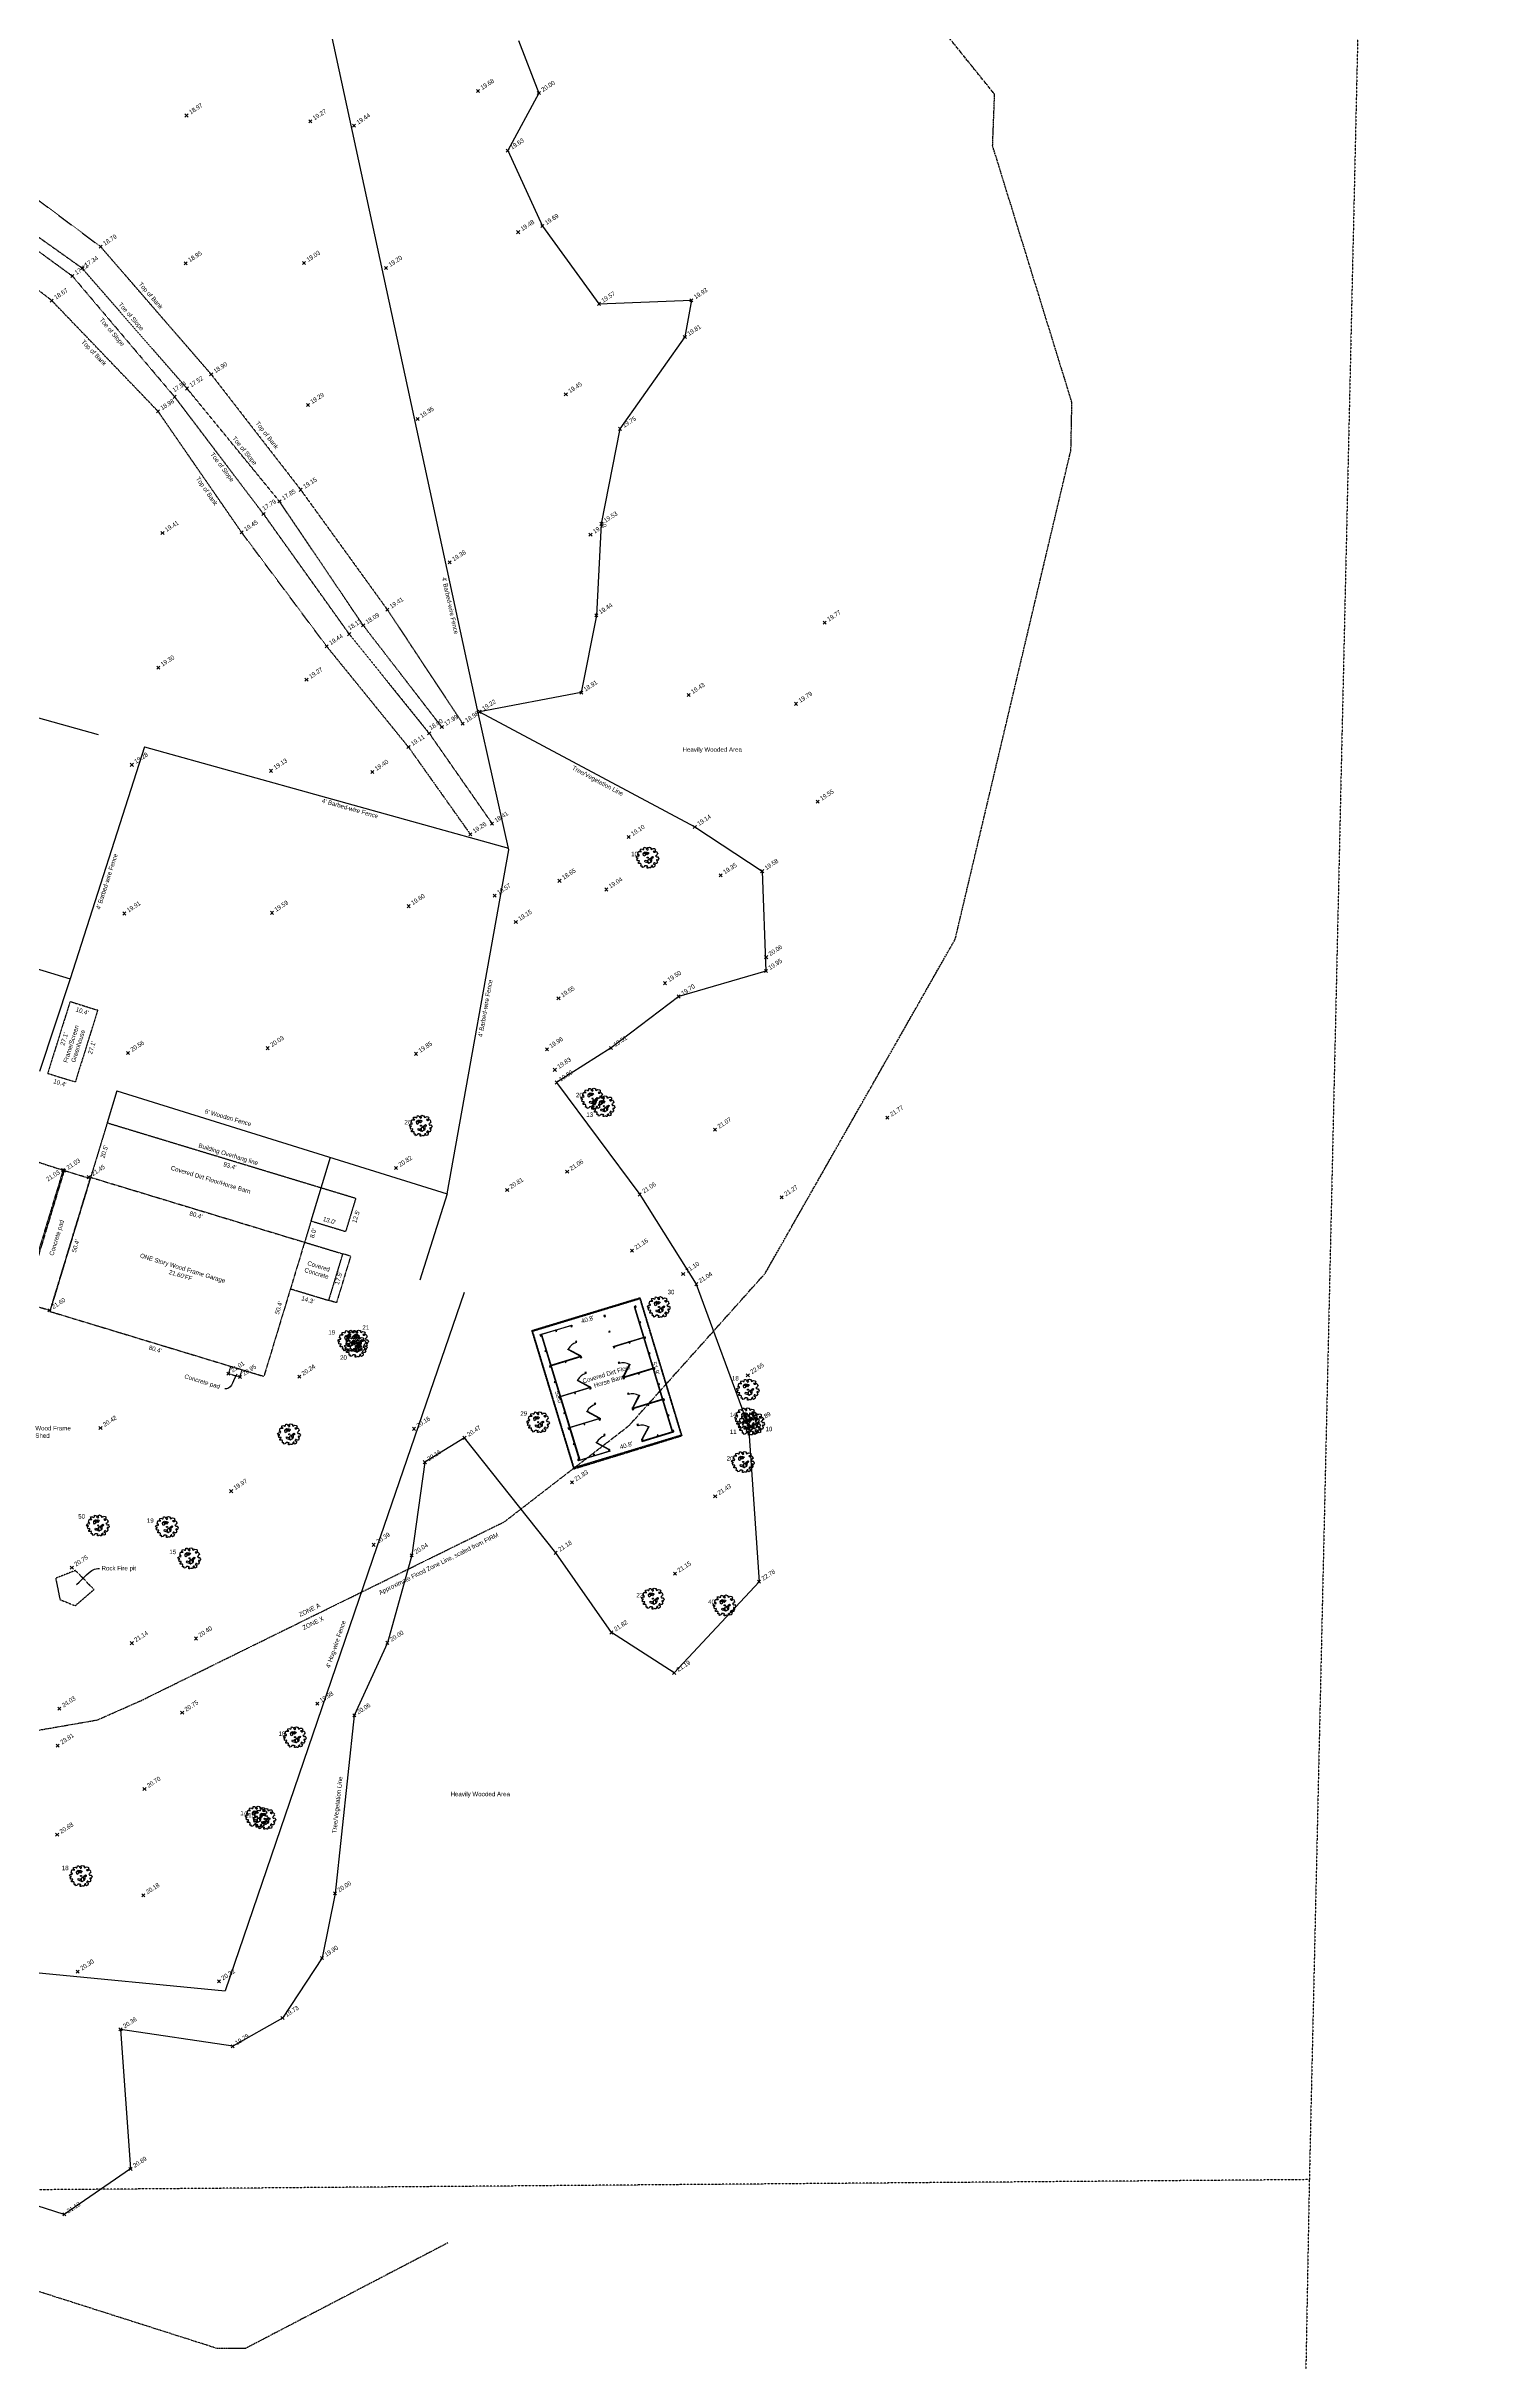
# Model space of a CAD drawing. Header units: inches. Extents: x -625442 to 34963, y -27993 to 66986.
# Drawn here: x -215029 to -208791, y 25550 to 35544 of the extents above; entities that cross this region are included whole.
import ezdxf
from ezdxf.enums import TextEntityAlignment as Align

# ---------------------------------------------------------------- set-up
doc = ezdxf.new("R2010")
doc.units = ezdxf.units.IN
doc.header["$LTSCALE"] = 0.5
doc.header["$MEASUREMENT"] = 0
for name, pattern in [('DASHED2', [0.375, 0.25, -0.125]), ('DIVIDE2', [0.625, 0.25, -0.125, 0, -0.125, 0, -0.125]), ('HIDDEN', [0.375, 0.25, -0.125]), ('HIDDEN2', [0.1875, 0.125, -0.0625]), ('PHANTOM', [20, 10, -2, 2, -2, 2, -2])]:
    doc.linetypes.add(name, pattern=pattern)
for name, color, linetype in [('BUILDING', 253, 'DASHED2'), ('BUILDING OH', 80, 'HIDDEN2'), ('EDGE OF CONCRETE', 253, 'DASHED2'), ('EDGE OF PAVEMENT', 253, 'DASHED2'), ('EDGE OF ROCKS', 55, 'HIDDEN'), ('FEMA FLOOD ZONE', 190, 'PHANTOM'), ('FENCE', 7, 'FEN_LINE'), ('P-ABOVE', 201, 'HIDDEN2'), ('P-BELOW-MED', 145, 'Continuous'), ('P-WALL', 90, 'Continuous'), ('SECTION LINE', 101, 'DIVIDE2'), ('SPOT ELEVATION TEXT', 252, 'Continuous'), ('TEXT', 7, 'Continuous'), ('TOE OF SLOPE', 36, 'DIVIDE2'), ('TOP OF BANK', 252, 'DASHED2'), ('TREE LINE', 73, 'Continuous'), ('Trees-Anno', 43, 'Continuous'), ('TreesMARK', 46, 'Continuous')]:
    doc.layers.add(name, color=color, linetype=linetype)
doc.styles.add('BLDG', font='IC-Romans.shx', dxfattribs={"width": 0.8})
doc.styles.get("Standard").update_dxf_attribs({"font": 'Arial.ttf'})
doc.styles.add('TXT', font='IC-Romans.shx')
doc.linetypes.add('FEN_LINE', pattern='A,0.5,-0.2,[" X ",Standard,S=0.1,R=0,X=-0.1,Y=-0.05],-0.25', length=0.95)
doc.dimstyles.new('20 SCALE', dxfattribs={"dimtxt": 1.6, "dimasz": 2, "dimexe": 0.18, "dimexo": 0.0625, "dimgap": 0.04, "dimtad": 0, "dimdec": 1, "dimzin": 0, "dimdsep": 46, "dimtxsty": 'BLDG', "dimcen": 0.09, "dimaunit": 1, "dimadec": 4, "dimazin": 0, "dimtfac": 1, "dimtdec": 1, "dimtofl": 0, "dimtmove": 2, "dimatfit": 3, "dimfxl": 1, "dimtolj": 1, "dimtzin": 0, "dimarcsym": 0})

# ---------------------------------------------------------------- blocks, each defined once
blk = doc.blocks.new('SPT10')
at = {"color": 0, "linetype": 'Continuous'}
for p, q in [((-0.35, -0.35), (0.35, 0.35)), ((0.35, -0.35), (-0.35, 0.35))]:
    blk.add_line(p, q, dxfattribs=at)
blk = doc.blocks.new('TREE11')
at = {"linetype": 'Continuous'}
for p, q in [((-0.16, 0.18), (-0.18, 0.21)), ((-0.13, 0.18), (-0.18, 0.18)), ((-0.13, 0.24), (-0.13, 0.18)), ((-0.13, 0.18), (-0.1, 0.13)), ((-0.09, 0.24), (-0.05, 0.18)), ((-0.03, 0.25), (-0.06, 0.14)), ((0.01, -0.19), (-0.03, -0.23)), ((0.01, -0.12), (0.01, -0.24)), ((0.01, -0.17), (0.03, -0.23)), ((0.03, -0.23), (0.06, -0.26)), ((0.07, -0.06), (0.11, -0.1)), ((0.1, -0.09), (0.12, -0.16)), ((0.11, -0.1), (0.17, -0.11)), ((0.12, -0.16), (0.16, -0.17)), ((0.14, -0.11), (0.16, -0.13))]:
    blk.add_line(p, q, dxfattribs=at)
for points in [[(-0.04, 0.36), (-0.02, 0.34), (0.01, 0.35), (0.03, 0.36), (0.02, 0.39), (-0.03, 0.4), (-0.02, 0.43), (0.01, 0.45), (0.06, 0.47), (0.1, 0.45), (0.14, 0.45), (0.15, 0.41), (0.14, 0.39), (0.14, 0.38), (0.17, 0.37), (0.2, 0.38), (0.22, 0.39), (0.24, 0.41), (0.31, 0.4), (0.34, 0.38), (0.35, 0.35), (0.34, 0.33), (0.34, 0.28), (0.29, 0.28), (0.25, 0.28), (0.27, 0.25), (0.29, 0.24), (0.33, 0.24), (0.36, 0.27), (0.39, 0.28), (0.41, 0.25), (0.44, 0.22), (0.43, 0.2), (0.45, 0.15), (0.41, 0.15), (0.39, 0.09), (0.35, 0.08), (0.37, 0.06), (0.39, 0.03), (0.42, 0.03), (0.46, 0.04), (0.48, 0.02), (0.47, 0), (0.5, -0.03), (0.49, -0.07), (0.48, -0.08), (0.45, -0.14), (0.43, -0.09), (0.4, -0.1), (0.4, -0.12), (0.44, -0.2), (0.43, -0.23), (0.41, -0.24), (0.41, -0.27), (0.36, -0.27), (0.33, -0.25), (0.31, -0.23), (0.28, -0.24), (0.28, -0.27), (0.25, -0.28), (0.27, -0.3), (0.33, -0.31), (0.32, -0.36), (0.31, -0.42), (0.28, -0.42), (0.25, -0.44), (0.21, -0.42), (0.22, -0.36), (0.18, -0.36), (0.17, -0.38), (0.14, -0.4), (0.16, -0.42), (0.14, -0.46), (0.09, -0.46), (0.07, -0.44), (0, -0.47), (-0.03, -0.47), (-0.03, -0.42), (0, -0.41), (-0.01, -0.38), (-0.06, -0.39), (-0.06, -0.37), (-0.14, -0.37), (-0.15, -0.4), (-0.18, -0.41), (-0.18, -0.43), (-0.24, -0.45), (-0.26, -0.42), (-0.24, -0.4), (-0.25, -0.38), (-0.31, -0.38), (-0.3, -0.29), (-0.32, -0.26), (-0.35, -0.27), (-0.42, -0.27), (-0.42, -0.21), (-0.38, -0.2), (-0.37, -0.15), (-0.38, -0.14), (-0.45, -0.15), (-0.48, -0.13), (-0.47, -0.11), (-0.49, -0.05), (-0.46, -0.05), (-0.44, -0.03), (-0.43, -0.02), (-0.49, -0.02), (-0.52, 0.03), (-0.5, 0.05), (-0.45, 0.08), (-0.41, 0.07), (-0.38, 0.08), (-0.39, 0.12), (-0.44, 0.13), (-0.41, 0.27), (-0.29, 0.27), (-0.28, 0.28), (-0.34, 0.3), (-0.33, 0.36), (-0.34, 0.38), (-0.3, 0.38), (-0.24, 0.39), (-0.22, 0.36), (-0.18, 0.37), (-0.17, 0.4), (-0.16, 0.46), (-0.11, 0.45), (-0.06, 0.42), (-0.07, 0.39)], [(-0.12, 0.26), (-0.07, 0.24), (-0.02, 0.25), (0.03, 0.23), (0.05, 0.2), (0.02, 0.18), (-0.02, 0.13), (-0.09, 0.15), (-0.11, 0.12), (-0.12, 0.09), (-0.17, 0.06), (-0.19, 0.1), (-0.2, 0.17), (-0.18, 0.22), (-0.14, 0.24)], [(0.01, -0.11), (0.08, -0.04), (0.12, -0.05), (0.16, 0.01), (0.21, 0.05), (0.24, 0.03), (0.23, -0.02), (0.19, -0.03), (0.17, -0.07), (0.17, -0.15), (0.15, -0.2), (0.09, -0.23), (0.05, -0.26), (0, -0.24), (-0.05, -0.22), (-0.11, -0.21), (-0.13, -0.17), (-0.12, -0.12), (-0.03, -0.15)]]:
    blk.add_lwpolyline(points, close=True, dxfattribs=at)
blk.add_circle((0, 0), 0.0248, dxfattribs=at)

msp = doc.modelspace()

# ---------------------------------------------------------------- linework, layer by layer
at = {"layer": 'BUILDING'}
for points in [[(-214926.17404, 31421.19862), (-215022.95897, 31111.35795)], [(-214926.17404, 31421.19862), (-214806.93389, 31383.95157)], [(-214806.93389, 31383.95157), (-214903.71882, 31074.11091)], [(-215022.95897, 31111.35795), (-214903.71882, 31074.11091)], [(-214837.39625, 30662.36585), (-215013.0978, 30083.52463)], [(-214837.39625, 30662.36585), (-213914.18984, 30382.13564)], [(-213914.18984, 30382.13564), (-214089.8914, 29803.29441)], [(-215013.0978, 30083.52463), (-214089.8914, 29803.29441)]]:
    msp.add_lwpolyline(points, dxfattribs=at)
at = {"layer": 'BUILDING OH'}
for points in [[(-214765.94451, 30897.76052), (-214837.39625, 30662.36585)], [(-214765.94451, 30897.76052), (-213693.46344, 30572.21945)], [(-213693.46344, 30572.21945), (-213737.03157, 30428.68612)], [(-213886.30624, 30473.99697), (-213914.18984, 30382.13564)], [(-213914.18984, 30382.13564), (-213749.98771, 30332.2937)], [(-213886.30624, 30473.99697), (-213737.03157, 30428.68612)], [(-213749.98771, 30332.2937), (-213810.98309, 30131.34703)], [(-213975.18523, 30181.18897), (-213810.98309, 30131.34703)], [(-212934.45234, 30000.88664), (-212465.69593, 30143.1234)], [(-212934.45234, 30000.88664), (-212753.1118, 29403.58621), (-212284.99687, 29547.24549), (-212465.69593, 30143.1234)]]:
    msp.add_lwpolyline(points, dxfattribs=at)
at = {"layer": 'EDGE OF CONCRETE'}
for points in [[(-215123.91722, 30121.99556), (-215011.75461, 30087.94971), (-214839.22803, 30656.33112), (-214951.94648, 30690.5457), (-215123.91722, 30121.99556)], [(-213715.53971, 30321.83735), (-213776.53509, 30120.89068)], [(-213715.53971, 30321.83735), (-213749.98771, 30332.2937)], [(-213776.53509, 30120.89068), (-213810.98309, 30131.34703)], [(-214233.01218, 29846.73732), (-214242.98033, 29815.24461), (-214192.61137, 29800.83069), (-214183.17866, 29831.61084)]]:
    msp.add_lwpolyline(points, dxfattribs=at)
at = {"layer": 'EDGE OF PAVEMENT'}
msp.add_lwpolyline([(-215313.85468, 30808.85713), (-214956.42861, 30693.38532), (-215131.14627, 30118.38551)], dxfattribs=at)
at = {"layer": 'EDGE OF ROCKS'}
msp.add_lwpolyline([(-214903.16281, 28965.08992), (-214988.38576, 28931.57131), (-214969.88114, 28839.87772), (-214904.02251, 28813.04804), (-214822.83475, 28883.12164), (-214903.16281, 28965.08992)], dxfattribs=at)
at = {"layer": 'FEMA FLOOD ZONE'}
for points in [[(-215177.13444, 28256.13106), (-214808.43528, 28320.2422), (-214621.41384, 28403.05273), (-213051.84379, 29175.61297), (-212512.1541, 29592.33613), (-211926.43524, 30247.61468), (-211106.21353, 31690.11821), (-210606.8183, 33801.41301), (-210602.54048, 34006.71055), (-210944.75809, 35114.46209), (-210936.20274, 35336.86771), (-211650.92597, 36223.53279)], [(-213295.82795, 26063.00697), (-214169.01102, 25607.43556), (-214291.91084, 25607.43556), (-215339.22983, 25941.34861)]]:
    msp.add_lwpolyline(points, dxfattribs=at)
at = {"layer": 'FENCE'}
for points in [[(-213167.98824, 32679.97527), (-214112.26424, 37048.47446), (-215098.9217, 41554.5855)], [(-216824.1653, 33137.0938), (-214804.55874, 32573.37983)], [(-213298.58188, 30591.55128), (-213032.49767, 32075.12091), (-213167.98824, 32679.97527)], [(-214605.50601, 32520.83878), (-214925.05576, 31518.32172)], [(-214605.50601, 32520.83878), (-213034.23934, 32082.89605)], [(-216213.42122, 31156.47529), (-216003.15708, 31847.59303), (-214925.05576, 31518.32172), (-215057.50358, 31118.99675)], [(-214724.11911, 31035.55252), (-214765.94451, 30897.76052)], [(-214724.11911, 31035.55252), (-213298.58188, 30591.55128)], [(-213886.30624, 30473.99697), (-213802.941, 30748.64018)], [(-213298.58188, 30591.55128), (-213416.05997, 30218.42996)], [(-213225.32605, 30165.28872), (-213620.36139, 29012.98269), (-214257.37465, 27150.97457)], [(-215924.19748, 27311.96752), (-214257.37465, 27150.97457)]]:
    msp.add_lwpolyline(points, dxfattribs=at)
at = {"layer": 'P-ABOVE'}
msp.add_lwpolyline([(-212752.38959, 29409.74534), (-212288.07273, 29550.635), (-212466.20948, 30137.7036), (-212930.52634, 29996.81395)], close=True, dxfattribs=at)
at = {"layer": 'P-BELOW-MED'}
for p, q in [((-212491.6428, 30104.90572), (-212490.20742, 30105.34126)), ((-212491.6428, 30104.90572), (-212327.4434, 29563.76913)), ((-212490.20742, 30105.34126), (-212327.60501, 29569.46771)), ((-212892.59104, 29983.24427), (-212729.98863, 29447.37073)), ((-212891.15567, 29983.67981), (-212726.95627, 29442.54323)), ((-212777.29093, 29919.29052), (-212723.93241, 29890.77529)), ((-212776.34828, 29921.05443), (-212722.98976, 29892.53921)), ((-212741.53608, 29951.22534), (-212741.02795, 29949.55073)), ((-212723.17072, 29890.70034), (-212722.95295, 29889.98265)), ((-212582.04692, 29932.73837), (-212444.72932, 29974.40524)), ((-212582.04692, 29932.73837), (-212581.61137, 29931.30299)), ((-212581.61137, 29931.30299), (-212449.55682, 29971.37287)), ((-212444.72932, 29974.40524), (-212444.29378, 29972.96986)), ((-212736.64033, 29785.32213), (-212683.28181, 29756.80691)), ((-212735.69768, 29787.08605), (-212682.33916, 29758.57082)), ((-212700.88548, 29817.25695), (-212700.37735, 29815.58235)), ((-212557.34792, 29860.81117), (-212556.83979, 29859.13656)), ((-212511.63966, 29855.07293), (-212540.15488, 29801.71441)), ((-212538.98256, 29800.28617), (-212538.76479, 29799.56848)), ((-212509.87574, 29854.13028), (-212538.39097, 29800.77176)), ((-212682.52012, 29756.73195), (-212682.30235, 29756.01426)), ((-212660.23488, 29683.28857), (-212659.72675, 29681.61396)), ((-212516.69732, 29726.84278), (-212516.18919, 29725.16818)), ((-212470.98906, 29721.10455), (-212499.50428, 29667.74602)), ((-212469.22514, 29720.16189), (-212497.74036, 29666.80337)), ((-212695.98973, 29651.35374), (-212642.63121, 29622.83852)), ((-212695.04708, 29653.11766), (-212641.68855, 29624.60244)), ((-212641.86952, 29622.76356), (-212641.65175, 29622.04587)), ((-212498.33196, 29666.31778), (-212498.11419, 29665.60009)), ((-212475.61118, 29591.43902), (-212475.10305, 29589.76442)), ((-212429.90291, 29585.70078), (-212458.41814, 29532.34226)), ((-212428.139, 29584.75813), (-212456.65422, 29531.39961)), ((-212654.90358, 29515.94998), (-212601.54506, 29487.43476)), ((-212653.96093, 29517.7139), (-212600.60241, 29489.19868)), ((-212619.14873, 29547.8848), (-212618.6406, 29546.2102)), ((-212600.78337, 29487.3598), (-212600.5656, 29486.64211)), ((-212457.24582, 29530.91402), (-212457.02805, 29530.19633))]:
    msp.add_line(p, q, dxfattribs=at)
for points in [[(-212898.28963, 29983.08266), (-212760.97203, 30024.74953), (-212760.53649, 30023.31415), (-212892.59104, 29983.24427)], [(-212851.94044, 29849.27589), (-212719.88589, 29889.34577), (-212720.32143, 29890.78114), (-212857.63903, 29849.11427)], [(-212403.64318, 29839.00148), (-212404.07872, 29840.43685), (-212541.39631, 29798.76998), (-212540.96077, 29797.33461), (-212408.90622, 29837.40449)], [(-212816.55288, 29713.71051), (-212816.98842, 29715.14589), (-212679.67083, 29756.81275), (-212679.23528, 29755.37738), (-212811.28984, 29715.3075)], [(-212362.99257, 29705.03309), (-212363.42812, 29706.46846), (-212500.74571, 29664.8016), (-212500.31017, 29663.36622), (-212368.25562, 29703.4361)], [(-212775.90228, 29579.74213), (-212776.33782, 29581.1775), (-212639.02022, 29622.84437), (-212638.58468, 29621.40899), (-212770.63923, 29581.33911)], [(-212728.39164, 29442.10768), (-212596.33709, 29482.17756), (-212595.90155, 29480.74219), (-212733.21915, 29439.07532), (-212733.65469, 29440.5107)], [(-212326.00803, 29564.20467), (-212458.06258, 29524.13479), (-212457.62704, 29522.69942), (-212320.30944, 29564.36628), (-212320.74498, 29565.80166)]]:
    msp.add_lwpolyline(points, dxfattribs=at)
for centre in [(-212776.81961, 29920.17247), (-212723.46108, 29891.65725), (-212736.16901, 29786.20409), (-212539.27292, 29801.24308), (-212510.7577, 29854.60161), (-212682.81048, 29757.68887), (-212470.1071, 29720.63322), (-212695.5184, 29652.2357), (-212642.15988, 29623.72048), (-212498.62232, 29667.2747), (-212429.02096, 29585.22946), (-212654.43226, 29516.83194), (-212601.07373, 29488.31672), (-212457.53618, 29531.87093)]:
    msp.add_circle(centre, 1, dxfattribs=at)
for centre, start, end in [((-212723.46108, 29891.65725), 106.879596436, 150.932547977), ((-212682.81048, 29757.68887), 106.879596436, 150.932547977), ((-212539.27292, 29801.24308), 62.826644895, 106.879596436), ((-212642.15988, 29623.72048), 106.879596436, 150.932547977), ((-212498.62232, 29667.2747), 62.826644895, 106.879596436), ((-212457.53618, 29531.87093), 62.826644895, 106.879596436), ((-212601.07373, 29488.31672), 106.879596436, 150.932547977)]:
    msp.add_arc(centre, 60.5, start, end, dxfattribs=at)
at = {"layer": 'P-WALL'}
for p, q in [((-212490.20742, 30105.34126), (-212483.34739, 30101.6752)), ((-212484.94438, 30106.93825), (-212488.61044, 30100.07822)), ((-212897.85409, 29981.64728), (-212890.99405, 29977.98123)), ((-212892.59104, 29983.24427), (-212896.2571, 29976.38424)), ((-212825.92369, 29997.72581), (-212830.86989, 30001.97259)), ((-212827.52068, 30002.98885), (-212829.2729, 29996.70954)), ((-212765.79953, 30021.71716), (-212758.9395, 30018.05111)), ((-212760.53649, 30023.31415), (-212764.20255, 30016.45412)), ((-212622.26198, 30065.27138), (-212615.40194, 30061.60532)), ((-212616.99893, 30066.86837), (-212620.66499, 30060.00834)), ((-212601.64631, 29997.33027), (-212595.367, 29995.57805)), ((-212596.38327, 29998.92726), (-212600.63005, 29993.98106)), ((-212469.59176, 30037.40015), (-212463.31245, 30035.64793)), ((-212464.32872, 30038.99714), (-212468.5755, 30034.05094)), ((-212877.23842, 29913.70617), (-212870.95911, 29911.95395)), ((-212871.97538, 29915.30316), (-212876.22216, 29910.35696)), ((-212745.18387, 29953.77605), (-212738.90456, 29952.02383)), ((-212739.92083, 29955.37304), (-212744.16761, 29950.42684)), ((-212725.14893, 29887.74878), (-212718.2889, 29884.08272)), ((-212719.88589, 29889.34577), (-212723.55194, 29882.48573)), ((-212581.61137, 29931.30299), (-212574.75134, 29927.63694)), ((-212576.34833, 29932.89998), (-212580.01439, 29926.03995)), ((-212509.68098, 29947.38152), (-212514.62718, 29951.6283)), ((-212511.27797, 29952.64456), (-212513.03019, 29946.36525)), ((-212449.55682, 29971.37287), (-212442.69679, 29967.70682)), ((-212444.29378, 29972.96986), (-212447.95983, 29966.10983)), ((-212428.94116, 29903.43176), (-212422.66185, 29901.67954)), ((-212423.67812, 29905.02875), (-212427.92489, 29900.08255)), ((-212857.20348, 29847.6789), (-212850.34345, 29844.01284)), ((-212851.94044, 29849.27589), (-212855.6065, 29842.41585)), ((-212831.32478, 29781.33478), (-212835.57156, 29776.38858)), ((-212785.27309, 29863.75742), (-212790.21929, 29868.0042)), ((-212786.87008, 29869.02046), (-212788.6223, 29862.74116)), ((-212704.53327, 29819.80767), (-212698.25396, 29818.05545)), ((-212699.27022, 29821.40466), (-212703.517, 29816.45846)), ((-212560.99571, 29863.36188), (-212554.7164, 29861.60966)), ((-212555.73267, 29864.95887), (-212559.97945, 29860.01267)), ((-212540.96077, 29797.33461), (-212534.10074, 29793.66855)), ((-212535.69773, 29798.9316), (-212539.36378, 29792.07156)), ((-212469.03038, 29813.41313), (-212473.97658, 29817.65991)), ((-212470.62737, 29818.67617), (-212472.37959, 29812.39687)), ((-212408.90622, 29837.40449), (-212402.04619, 29833.73843)), ((-212403.64318, 29839.00148), (-212407.30923, 29832.14144)), ((-212836.58782, 29779.73779), (-212830.30851, 29777.98557)), ((-212816.55288, 29713.71051), (-212809.69285, 29710.04446)), ((-212811.28984, 29715.3075), (-212814.95589, 29708.44747)), ((-212744.62249, 29729.78903), (-212749.56869, 29734.03581)), ((-212746.21948, 29735.05208), (-212747.9717, 29728.77277)), ((-212684.49833, 29753.78039), (-212677.6383, 29750.11434)), ((-212679.23528, 29755.37738), (-212682.90134, 29748.51735)), ((-212663.88267, 29685.83928), (-212657.60336, 29684.08706)), ((-212658.61962, 29687.43627), (-212662.8664, 29682.49007)), ((-212520.34511, 29729.3935), (-212514.0658, 29727.64128)), ((-212515.08207, 29730.99049), (-212519.32884, 29726.04429)), ((-212428.37978, 29679.44474), (-212433.32598, 29683.69152)), ((-212429.97677, 29684.70779), (-212431.72899, 29678.42848)), ((-212388.29056, 29769.46338), (-212382.01125, 29767.71116)), ((-212383.02751, 29771.06037), (-212387.27429, 29766.11417)), ((-212368.25562, 29703.4361), (-212361.39559, 29699.77005)), ((-212362.99257, 29705.03309), (-212366.65863, 29698.17306)), ((-212795.93722, 29645.7694), (-212789.65791, 29644.01718)), ((-212790.67417, 29647.36639), (-212794.92095, 29642.42019)), ((-212770.63923, 29581.33911), (-212774.30529, 29574.47908)), ((-212703.97189, 29595.82065), (-212708.91809, 29600.06743)), ((-212705.56888, 29601.08369), (-212707.3211, 29594.80438)), ((-212643.84773, 29619.81201), (-212636.98769, 29616.14595)), ((-212638.58468, 29621.40899), (-212642.25074, 29614.54896)), ((-212500.31017, 29663.36622), (-212493.45014, 29659.70017)), ((-212495.04713, 29664.96321), (-212498.71318, 29658.10318)), ((-212479.69451, 29595.42511), (-212473.4152, 29593.67289)), ((-212474.43146, 29597.0221), (-212478.67824, 29592.0759)), ((-212347.63995, 29635.49499), (-212341.36065, 29633.74277)), ((-212342.37691, 29637.09198), (-212346.62369, 29632.14578)), ((-212775.90228, 29579.74213), (-212769.04225, 29576.07607)), ((-212755.28662, 29511.80102), (-212749.00731, 29510.04879)), ((-212750.02357, 29513.398), (-212754.27035, 29508.45181)), ((-212623.23206, 29551.87089), (-212616.95275, 29550.11867)), ((-212617.96902, 29553.46788), (-212622.2158, 29548.52169)), ((-212603.19712, 29485.84362), (-212596.33709, 29482.17756)), ((-212597.93408, 29487.44061), (-212601.60014, 29480.58058)), ((-212459.65957, 29529.39784), (-212452.79954, 29525.73178)), ((-212454.39652, 29530.99482), (-212458.06258, 29524.13479)), ((-212387.72918, 29545.47636), (-212392.67537, 29549.72314)), ((-212389.32616, 29550.7394), (-212391.07839, 29544.46009)), ((-212327.60501, 29569.46771), (-212320.74498, 29565.80166)), ((-212322.34197, 29571.0647), (-212326.00803, 29564.20467)), ((-212735.25168, 29445.77374), (-212728.39164, 29442.10768)), ((-212729.98863, 29447.37073), (-212733.65469, 29440.5107)), ((-212663.32129, 29461.85226), (-212668.26748, 29466.09904)), ((-212664.91827, 29467.11531), (-212666.6705, 29460.836))]:
    msp.add_line(p, q, dxfattribs=at)
for points in [[(-212488.61044, 30100.07822), (-212483.34739, 30101.6752), (-212484.94438, 30106.93825), (-212490.20742, 30105.34126)], [(-212896.2571, 29976.38424), (-212890.99405, 29977.98123), (-212892.59104, 29983.24427), (-212897.85409, 29981.64728)], [(-212830.86989, 30001.97259), (-212829.2729, 29996.70954), (-212825.92369, 29997.72581), (-212827.52068, 30002.98885)], [(-212764.20255, 30016.45412), (-212758.9395, 30018.05111), (-212760.53649, 30023.31415), (-212765.79953, 30021.71716)], [(-212620.66499, 30060.00834), (-212615.40194, 30061.60532), (-212616.99893, 30066.86837), (-212622.26198, 30065.27138)], [(-212600.63005, 29993.98106), (-212595.367, 29995.57805), (-212596.38327, 29998.92726), (-212601.64631, 29997.33027)], [(-212468.5755, 30034.05094), (-212463.31245, 30035.64793), (-212464.32872, 30038.99714), (-212469.59176, 30037.40015)], [(-212876.22216, 29910.35696), (-212870.95911, 29911.95395), (-212871.97538, 29915.30316), (-212877.23842, 29913.70617)], [(-212744.16761, 29950.42684), (-212738.90456, 29952.02383), (-212739.92083, 29955.37304), (-212745.18387, 29953.77605)], [(-212723.55194, 29882.48573), (-212718.2889, 29884.08272), (-212719.88589, 29889.34577), (-212725.14893, 29887.74878)], [(-212580.01439, 29926.03995), (-212574.75134, 29927.63694), (-212576.34833, 29932.89998), (-212581.61137, 29931.30299)], [(-212514.62718, 29951.6283), (-212513.03019, 29946.36525), (-212509.68098, 29947.38152), (-212511.27797, 29952.64456)], [(-212447.95983, 29966.10983), (-212442.69679, 29967.70682), (-212444.29378, 29972.96986), (-212449.55682, 29971.37287)], [(-212427.92489, 29900.08255), (-212422.66185, 29901.67954), (-212423.67812, 29905.02875), (-212428.94116, 29903.43176)], [(-212855.6065, 29842.41585), (-212850.34345, 29844.01284), (-212851.94044, 29849.27589), (-212857.20348, 29847.6789)], [(-212835.57156, 29776.38858), (-212830.30851, 29777.98557), (-212831.32478, 29781.33478), (-212836.58782, 29779.73779)], [(-212790.21929, 29868.0042), (-212788.6223, 29862.74116), (-212785.27309, 29863.75742), (-212786.87008, 29869.02046)], [(-212703.517, 29816.45846), (-212698.25396, 29818.05545), (-212699.27022, 29821.40466), (-212704.53327, 29819.80767)], [(-212559.97945, 29860.01267), (-212554.7164, 29861.60966), (-212555.73267, 29864.95887), (-212560.99571, 29863.36188)], [(-212539.36378, 29792.07156), (-212534.10074, 29793.66855), (-212535.69773, 29798.9316), (-212540.96077, 29797.33461)], [(-212473.97658, 29817.65991), (-212472.37959, 29812.39687), (-212469.03038, 29813.41313), (-212470.62737, 29818.67617)], [(-212407.30923, 29832.14144), (-212402.04619, 29833.73843), (-212403.64318, 29839.00148), (-212408.90622, 29837.40449)], [(-212814.95589, 29708.44747), (-212809.69285, 29710.04446), (-212811.28984, 29715.3075), (-212816.55288, 29713.71051)], [(-212749.56869, 29734.03581), (-212747.9717, 29728.77277), (-212744.62249, 29729.78903), (-212746.21948, 29735.05208)], [(-212682.90134, 29748.51735), (-212677.6383, 29750.11434), (-212679.23528, 29755.37738), (-212684.49833, 29753.78039)], [(-212662.8664, 29682.49007), (-212657.60336, 29684.08706), (-212658.61962, 29687.43627), (-212663.88267, 29685.83928)], [(-212519.32884, 29726.04429), (-212514.0658, 29727.64128), (-212515.08207, 29730.99049), (-212520.34511, 29729.3935)], [(-212433.32598, 29683.69152), (-212431.72899, 29678.42848), (-212428.37978, 29679.44474), (-212429.97677, 29684.70779)], [(-212387.27429, 29766.11417), (-212382.01125, 29767.71116), (-212383.02751, 29771.06037), (-212388.29056, 29769.46338)], [(-212366.65863, 29698.17306), (-212361.39559, 29699.77005), (-212362.99257, 29705.03309), (-212368.25562, 29703.4361)], [(-212794.92095, 29642.42019), (-212789.65791, 29644.01718), (-212790.67417, 29647.36639), (-212795.93722, 29645.7694)], [(-212774.30529, 29574.47908), (-212769.04225, 29576.07607), (-212770.63923, 29581.33911), (-212775.90228, 29579.74213)], [(-212708.91809, 29600.06743), (-212707.3211, 29594.80438), (-212703.97189, 29595.82065), (-212705.56888, 29601.08369)], [(-212642.25074, 29614.54896), (-212636.98769, 29616.14595), (-212638.58468, 29621.40899), (-212643.84773, 29619.81201)], [(-212498.71318, 29658.10318), (-212493.45014, 29659.70017), (-212495.04713, 29664.96321), (-212500.31017, 29663.36622)], [(-212478.67824, 29592.0759), (-212473.4152, 29593.67289), (-212474.43146, 29597.0221), (-212479.69451, 29595.42511)], [(-212346.62369, 29632.14578), (-212341.36065, 29633.74277), (-212342.37691, 29637.09198), (-212347.63995, 29635.49499)], [(-212754.27035, 29508.45181), (-212749.00731, 29510.04879), (-212750.02357, 29513.398), (-212755.28662, 29511.80102)], [(-212622.2158, 29548.52169), (-212616.95275, 29550.11867), (-212617.96902, 29553.46788), (-212623.23206, 29551.87089)], [(-212601.60014, 29480.58058), (-212596.33709, 29482.17756), (-212597.93408, 29487.44061), (-212603.19712, 29485.84362)], [(-212458.06258, 29524.13479), (-212452.79954, 29525.73178), (-212454.39652, 29530.99482), (-212459.65957, 29529.39784)], [(-212392.67537, 29549.72314), (-212391.07839, 29544.46009), (-212387.72918, 29545.47636), (-212389.32616, 29550.7394)], [(-212326.00803, 29564.20467), (-212320.74498, 29565.80166), (-212322.34197, 29571.0647), (-212327.60501, 29569.46771)], [(-212733.65469, 29440.5107), (-212728.39164, 29442.10768), (-212729.98863, 29447.37073), (-212735.25168, 29445.77374)], [(-212668.26748, 29466.09904), (-212666.6705, 29460.836), (-212663.32129, 29461.85226), (-212664.91827, 29467.11531)]]:
    msp.add_lwpolyline(points, close=True, dxfattribs=at)
at = {"layer": 'SECTION LINE'}
for p, q in [((-208791.04081, 61205.17811), (-209577.99515, 26336.05729)), ((-209577.99515, 26336.05729), (-273965.77837, 25821.4055)), ((-209577.99515, 26336.05729), (-210579.36646, -27992.99506))]:
    msp.add_line(p, q, dxfattribs=at)
at = {"layer": 'TOE OF SLOPE'}
for points in [[(-213321.86614, 32605.83483), (-213661.31865, 33045.1242), (-214022.5125, 33579.73374), (-214421.43217, 34067.13401), (-214874.37815, 34586.07469), (-215366.5235, 34936.73082), (-215777.50031, 35089.08333), (-215984.98723, 35108.8428), (-216100.76989, 35278.25967), (-216243.04846, 35557.48061)], [(-213376.28769, 32578.464), (-213104.85032, 32188.80771)]]:
    msp.add_lwpolyline(points, dxfattribs=at)
msp.add_lwpolyline([(-219927.18247, 30845.66053), (-219586.72259, 31461.86903), (-219168.05423, 32251.07793), (-218932.09133, 32735.54665), (-218687.41315, 33322.53168), (-218405.64803, 33762.03083), (-218257.28703, 33910.36966), (-217788.41879, 33991.42096), (-217302.93051, 34068.87954), (-216923.84988, 34047.62343), (-216565.73975, 34013.98147, 0.2737642393), (-216190.95867, 34547.23375), (-216050.27915, 35017.9434), (-215823.09613, 35035.76952), (-215394.65077, 34902.22698), (-214916.80917, 34552.87563), (-214475.09165, 34030.80662), (-214091.65168, 33524.97988), (-213721.6326, 33006.52942), (-213376.28769, 32578.464)], format="xyb", dxfattribs=at)
at = {"layer": 'TOP OF BANK'}
for points in [[(-216470.02823, 36114.20339), (-215658.28989, 35253.11098), (-215296.67903, 35054.70003), (-214794.44457, 34678.80867), (-214317.23467, 34127.90182), (-213930.87423, 33629.78006), (-213557.32206, 33112.47878), (-213232.11382, 32620.60424)], [(-213465.75694, 32519.36882), (-213199.05012, 32142.94801)]]:
    msp.add_lwpolyline(points, dxfattribs=at)
msp.add_lwpolyline([(-213465.75694, 32519.36882), (-213818.90311, 32954.46675), (-214185.69056, 33445.77731), (-214546.65162, 33968.56922), (-215005.16152, 34446.42405), (-215470.58687, 34808.00322, 0.4769606943), (-215956.12949, 34500.16149, -0.251803665), (-216467.10027, 33790.44751)], format="xyb", dxfattribs=at)
at = {"layer": 'TREE LINE'}
msp.add_lwpolyline([(-212990.43269, 35569.21519), (-212903.21643, 35342.23623), (-213037.25822, 35093.59395), (-212887.66144, 34767.89942), (-212643.70721, 34432.34687), (-212244.69477, 34447.90914), (-212272.92463, 34289.43621), (-212553.22952, 33893.05736), (-212633.61025, 33482.91386), (-212654.83008, 33087.88213), (-212720.17488, 32754.39521), (-213158.57659, 32671.54507), (-212230.10774, 32174.69001), (-211939.23403, 31983.67149), (-211923.21481, 31552.4549), (-212299.33398, 31442.59741), (-212591.6128, 31220.57616), (-212826.55554, 31071.44045), (-212467.67613, 30588.28975), (-212223.87327, 30200.95328), (-211998.18065, 29587.80053), (-211952.68818, 28916.79704), (-212319.00272, 28523.52181), (-212589.90968, 28697.64521), (-212830.4359, 29041.57703), (-213223.852, 29538.04173), (-213395.34255, 29432.99685), (-213451.61989, 29030.8184), (-213556.78559, 28653.05492), (-213699.55966, 28339.87667), (-213782.52216, 27571.49073), (-213838.5206, 27293.02237), (-214009.19517, 27033.31151), (-214224.12997, 26911.74592), (-214708.31563, 26984.42699), (-214665.32616, 26382.36099), (-214951.12721, 26185.99969), (-215459.05195, 26348.22383)], dxfattribs=at)

# ---------------------------------------------------------------- block references
at = {"layer": 'SPOT ELEVATION TEXT', "xscale": 19.2, "yscale": 19.2, "zscale": 19.2}
for p in [(-213165.43172, 35350.91361), (-212903.21643, 35342.23623), (-214423.69346, 35245.42418), (-213889.45943, 35219.70263), (-213700.64911, 35201.67621), (-213037.25822, 35093.59395), (-214794.44457, 34678.80867), (-212992.42673, 34741.69508), (-212887.66144, 34767.89942), (-214874.37815, 34586.07469), (-214427.16946, 34607.19126), (-213916.34598, 34608.66977), (-213562.44804, 34587.19998), (-214916.80917, 34552.87563), (-215005.16152, 34446.42405), (-212643.70721, 34432.34687), (-212244.69477, 34447.90914), (-212272.92463, 34289.43621), (-214317.23467, 34127.90182), (-214475.09165, 34030.80662), (-214421.43217, 34067.13401), (-213899.62096, 33995.75248), (-212786.74061, 34041.9736), (-214546.65162, 33968.56922), (-213426.25834, 33934.9808), (-212553.22952, 33893.05736), (-214022.5125, 33579.73374), (-213930.87423, 33629.78006), (-214091.65168, 33524.97988), (-212633.61025, 33482.91386), (-214527.24724, 33443.12531), (-214185.69056, 33445.77731), (-212680.36805, 33436.03694), (-213287.97268, 33316.32076), (-213557.32206, 33112.47878), (-212654.83008, 33087.88213), (-213721.6326, 33006.52942), (-213661.31865, 33045.1242), (-211669.52942, 33056.66459), (-213818.90311, 32954.46675), (-214545.5097, 32862.33636), (-213905.72474, 32809.908), (-212720.17488, 32754.39521), (-212256.98031, 32743.92861), (-211792.99557, 32705.72503), (-213376.28769, 32578.464), (-213321.86614, 32605.83483), (-213232.11382, 32620.60424), (-213158.57659, 32671.54507), (-213465.75694, 32519.36882), (-214659.57087, 32442.64609), (-214058.61939, 32416.76759), (-213621.93533, 32411.89845), (-211700.27731, 32283.49949), (-213104.85032, 32188.80771), (-212230.10774, 32174.69001), (-213199.05012, 32142.94801), (-212515.95481, 32130.86859), (-211939.23403, 31983.67149), (-213093.92335, 31877.50411), (-212813.79036, 31942.10041), (-212611.95592, 31904.48461), (-212118.55097, 31965.64523), (-214691.75761, 31800.80462), (-214054.58199, 31803.7693), (-213465.02257, 31832.50415), (-213002.56506, 31764.14334), (-211922.10557, 31612.60574), (-212358.48127, 31500.43065), (-211923.21481, 31552.4549), (-212818.37784, 31434.39648), (-212299.33398, 31442.59741), (-214675.7268, 31198.97519), (-214073.06115, 31219.85907), (-213433.24691, 31195.31574), (-212868.33173, 31215.04309), (-212591.6128, 31220.57616), (-212833.96676, 31126.13303), (-212826.55554, 31071.44045), (-211399.07359, 30919.60013), (-212142.45743, 30867.87956), (-214956.42861, 30693.38532), (-214951.94648, 30690.5457), (-213519.50489, 30702.27999), (-212780.73029, 30686.31259), (-214845.12647, 30663.04229), (-213039.82151, 30607.93032), (-212467.67613, 30588.28975), (-211855.32419, 30575.73069), (-212501.14738, 30345.32113), (-212280.36045, 30245.09177), (-212223.87327, 30200.95328), (-215016.02202, 30088.59331), (-214242.98033, 29815.24461), (-214192.61137, 29800.83069), (-213937.1298, 29801.39129), (-212001.45211, 29808.03079), (-214794.98157, 29580.64647), (-213441.64105, 29576.49078), (-211998.18065, 29587.80053), (-213223.852, 29538.04173), (-213395.34255, 29432.99685), (-214231.11703, 29307.57595), (-212759.85976, 29345.67371), (-212142.43381, 29285.65741), (-213615.74376, 29076.02169), (-214918.78916, 28977.86329), (-213451.61989, 29030.8184), (-212830.4359, 29041.57703), (-212315.73597, 28951.79152), (-211952.68818, 28916.79704), (-212589.90968, 28697.64521), (-214659.61563, 28651.34989), (-214382.48759, 28671.8501), (-213556.78559, 28653.05492), (-212319.00272, 28523.52181), (-213859.48075, 28390.03487), (-214972.09775, 28369.06611), (-214442.32382, 28351.60947), (-213699.55966, 28339.87667), (-214979.38448, 28209.54792), (-214605.02795, 28022.51958), (-214981.63634, 27824.55728), (-214609.79286, 27563.29547), (-213782.52216, 27571.49073), (-213838.5206, 27293.02237), (-214893.12718, 27234.00468), (-214283.81552, 27191.72983), (-214708.31563, 26984.42699), (-214009.19517, 27033.31151), (-214224.12997, 26911.74592), (-214665.32616, 26382.36099), (-214951.12721, 26185.99969)]:
    msp.add_blockref('SPT10', p, dxfattribs=at)
at = {"layer": 'TreesMARK', "color": 46, "xscale": 96, "yscale": 96, "zscale": 96}
for p in [(-212433.43589, 32042.39204), (-212671.50696, 31002.05353), (-212622.53512, 30969.52246), (-213411.87645, 30885.15511), (-212384.43299, 30102.39237), (-213720.8122, 29956.69937), (-213686.81002, 29957.24978), (-213692.52971, 29931.4673), (-212000.32885, 29745.85614), (-213980.36498, 29553.0693), (-212905.73537, 29605.41246), (-212008.02929, 29622.05731), (-211995.16412, 29595.10992), (-211976.60489, 29601.40617), (-212021.45154, 29433.66044), (-214804.78564, 29159.69844), (-214507.63072, 29153.31038), (-214410.79818, 29017.9648), (-212410.84008, 28843.75526), (-212101.10385, 28814.64999), (-213955.34243, 28245.79298), (-214120.11012, 27903.11937), (-214086.60514, 27893.42016), (-214879.07195, 27646.93217)]:
    msp.add_blockref('TREE11', p, dxfattribs=at)

# ---------------------------------------------------------------- texts
at = {"layer": 'SPOT ELEVATION TEXT', "style": 'BLDG', "width": 0.8}
for s, p in [('19.68', (-213120.31955, 35372.51342)), ('20.00', (-212858.10426, 35363.83604)), ('18.97', (-214378.58129, 35267.024)), ('19.27', (-213844.34725, 35241.30245)), ('19.44', (-213655.53693, 35223.27602)), ('19.63', (-212992.14604, 35115.19376)), ('19.48', (-212947.31455, 34763.29489)), ('19.69', (-212842.54926, 34789.49924)), ('18.79', (-214749.33239, 34700.40848)), ('17.22', (-214871.697, 34574.47544)), ('17.34', (-214829.26597, 34607.6745)), ('18.95', (-214382.05728, 34628.79107)), ('19.03', (-213871.23381, 34630.26958)), ('19.20', (-213517.33587, 34608.79979)), ('18.67', (-214960.04935, 34468.02386)), ('19.57', (-212598.59503, 34453.94669)), ('19.93', (-212199.5826, 34469.50895)), ('19.81', (-212227.81245, 34311.03603)), ('17.54', (-214449.45132, 34067.34761)), ('17.52', (-214376.31999, 34088.73383)), ('18.90', (-214272.12249, 34149.50163)), ('19.45', (-212741.62844, 34063.57342)), ('18.98', (-214501.53945, 33990.16903)), ('19.29', (-213854.50878, 34017.35229)), ('19.35', (-213381.14617, 33956.58061)), ('19.75', (-212508.11735, 33914.65717)), ('19.15', (-213885.76205, 33651.37987)), ('17.79', (-214062.14041, 33556.73662)), ('17.85', (-213977.40033, 33601.33355)), ('19.41', (-214482.13507, 33464.72512)), ('19.45', (-214140.57839, 33467.37712)), ('19.45', (-212635.25588, 33457.63675)), ('19.53', (-212588.49807, 33504.51367)), ('19.38', (-213242.8605, 33337.92057)), ('18.09', (-213616.20648, 33066.72401)), ('19.41', (-213512.20988, 33134.0786)), ('19.44', (-212609.7179, 33109.48195)), ('19.77', (-211624.41725, 33078.2644)), ('19.44', (-213773.79093, 32976.06657)), ('18.13', (-213692.34371, 33040.35406)), ('19.30', (-214500.39752, 32883.93618)), ('19.27', (-213860.61257, 32831.50782)), ('18.91', (-212675.06271, 32775.99503)), ('19.43', (-212211.86813, 32765.52843)), ('19.22', (-213113.46442, 32693.14489)), ('19.79', (-211747.8834, 32727.32484)), ('18.00', (-213342.21665, 32609.52623)), ('17.99', (-213276.75396, 32627.43465)), ('18.98', (-213187.00165, 32642.20405)), ('19.28', (-214614.4587, 32464.24591)), ('19.11', (-213420.64476, 32540.96864)), ('19.13', (-214013.50721, 32438.3674)), ('19.40', (-213576.82316, 32433.49826)), ('19.55', (-211655.16513, 32305.0993)), ('19.26', (-213153.93795, 32164.54783)), ('18.41', (-213059.73814, 32210.40752)), ('19.10', (-212470.84264, 32152.46841)), ('19.14', (-212184.99556, 32196.28983)), ('18.65', (-212768.67819, 31963.70022)), ('19.35', (-212073.4388, 31987.24505)), ('19.58', (-211894.12186, 32005.2713)), ('19.60', (-213419.91039, 31854.10396)), ('19.57', (-213048.81117, 31899.10392)), ('19.04', (-212566.84375, 31926.08442)), ('19.91', (-214646.64543, 31822.40443)), ('19.59', (-214009.46981, 31825.36911)), ('19.15', (-212957.45288, 31785.74315)), ('19.95', (-211878.10263, 31574.05471)), ('20.06', (-211876.99339, 31634.20556)), ('19.55', (-212773.26567, 31455.9963)), ('19.50', (-212313.3691, 31522.03046)), ('19.70', (-212254.22181, 31464.19722)), ('20.56', (-214630.61462, 31220.575)), ('20.03', (-214027.94897, 31241.45889)), ('19.85', (-213388.13474, 31216.91555)), ('19.96', (-212823.21955, 31236.64291)), ('19.51', (-212546.50063, 31242.17597)), ('19.83', (-212788.85459, 31147.73285)), ('19.80', (-212781.44337, 31093.04026)), ('21.07', (-212097.34526, 30889.47937)), ('21.77', (-211353.96142, 30941.19994)), ('21.03', (-214995.04409, 30661.24821)), ('21.03', (-214906.83431, 30712.14551)), ('21.45', (-214800.0143, 30684.64211)), ('20.82', (-213474.39271, 30723.87981)), ('21.06', (-212735.61812, 30707.91241)), ('20.81', (-212994.70934, 30629.53013)), ('21.06', (-212422.56395, 30609.88956)), ('21.27', (-211810.21202, 30597.33051)), ('21.16', (-212456.0352, 30366.92094)), ('21.10', (-212235.24828, 30266.69159)), ('21.04', (-212178.76109, 30222.55309)), ('21.60', (-214970.90984, 30110.19312)), ('21.01', (-214197.86816, 29836.84442)), ('20.95', (-214147.49919, 29822.4305)), ('20.24', (-213892.01762, 29822.9911)), ('22.65', (-211956.33993, 29829.6306)), ('20.42', (-214749.86939, 29602.24628)), ('20.16', (-213396.52888, 29598.0906)), ('20.47', (-213178.73982, 29559.64154)), ('21.89', (-211927.00479, 29618.81069)), ('20.16', (-213350.23038, 29454.59666)), ('21.83', (-212714.74758, 29367.27352)), ('19.97', (-214186.00486, 29329.17577)), ('21.43', (-212097.32163, 29307.25722)), ('20.39', (-213570.63159, 29097.62151)), ('21.18', (-212785.32372, 29063.17684)), ('20.75', (-214873.67699, 28999.46311)), ('20.04', (-213406.50771, 29052.41822)), ('21.15', (-212270.6238, 28973.39134)), ('22.78', (-211907.57601, 28938.39685)), ('21.14', (-214614.50345, 28672.9497)), ('20.40', (-214337.37541, 28693.44991)), ('20.00', (-213511.67341, 28674.65474)), ('21.82', (-212544.7975, 28719.24502)), ('21.19', (-212273.89054, 28545.12162)), ('24.03', (-214926.98558, 28390.66592)), ('20.75', (-214397.21164, 28373.20928)), ('19.98', (-213814.36857, 28411.63468)), ('20.06', (-213654.44748, 28361.47649)), ('23.81', (-214934.27231, 28231.14773)), ('20.70', (-214559.91578, 28044.11939)), ('20.68', (-214936.52417, 27846.1571)), ('20.18', (-214564.68069, 27584.89528)), ('20.06', (-213737.40998, 27593.09055)), ('20.30', (-214848.015, 27255.60449)), ('19.90', (-213793.40843, 27314.62218)), ('20.32', (-214238.70335, 27213.32964)), ('19.73', (-213964.083, 27054.91132)), ('20.36', (-214663.20345, 27006.02681)), ('19.79', (-214179.01779, 26933.34573)), ('20.89', (-214620.21398, 26403.96081)), ('21.18', (-214906.01503, 26207.5995))]:
    msp.add_text(s, height=19.2, rotation=33, dxfattribs=at).set_placement(p, align=Align.CENTER)
at = {"layer": 'TEXT', "char_height": 19.2, "style": 'TXT'}
for s, insert, attachment_point, rotation in [('Top of Bank', (-214617.32372, 34528.42957), 1, 310.899965352), ('Toe of Slope', (-214704.56808, 34440.96851), 1, 311.115368077), ('Top of Bank', (-214865.1236, 34279.5816), 1, 313.816459745), ('Toe of Slope', (-214786.0092, 34374.6504), 1, 310.234236838), ('Top of Bank', (-214111.99367, 33928.37426), 1, 307.79839089), ('Toe of Slope', (-214306.68934, 33793.68513), 1, 307.163802681), ('Toe of Slope', (-214212.9506, 33862.89638), 1, 309.299096299), ('Top of Bank', (-214368.44231, 33688.49048), 1, 304.623093271), ("4' Barbed-wire Fence", (-213303.09226, 33254.44769), 1, 282.350561994), ('Tree/Vegetation Line', (-212752.64887, 32440.46519), 1, 331.847259247), ("4' Barbed-wire Fence", (-213835.8512, 32298.35015), 1, 344.037474434), ("4' Barbed-wire Fence", (-214815.0978, 31822.32046), 1, 72.320451781), ("4' Barbed-wire Fence", (-213165.83356, 31269.96107), 1, 79.831879523), ("10.4'", (-214870.8475, 31388.83008), 2, 342.652760926), ("27.1'", (-214960.82149, 31261.98476), 2, 72.652760922), ('Frame/Screen \\PGreenhouse', (-214931.04457, 31241.28049), 2, 72.652760922), ("27.1'", (-214841.58134, 31224.73771), 2, 72.652760922), ("10.4'", (-214967.63243, 31078.98941), 2, 342.652760926), ("6' Wooden Fence", (-214340.93342, 30957.61284), 1, 344.037474434), ("20.5'", (-214787.89118, 30775.88065), 2, 73.11484956), ('Building Overhang line', (-214240.34764, 30771.1597), 2, 343.114849566), ('Covered Dirt Floor/Horse Barn', (-214316.05869, 30661.39638), 2, 343.114849566), ("93.4'", (-214233.88652, 30721.21079), 2, 343.114849566), ("80.4'", (-214379.97559, 30508.47155), 2, 343.114849566), ("13.0'", (-213804.06972, 30484.68155), 2, 343.114849566), ("12.5'", (-213701.46831, 30496.27024), 2, 73.11484956), ('Concrete pad', (-214993.43815, 30404.31045), 2, 73.11484956), ("50.4'", (-214911.46783, 30368.7627), 2, 73.11484956), ("8.0'", (-213886.46884, 30423.88377), 2, 73.11484956), ("ONE Story Wood Frame Garage\\P21.60'FF", (-214437.12453, 30279.22045), 2, 343.114849566), ('Covered \\PConcrete', (-213850.33254, 30287.62599), 2, 343.114849566), ("17.5'", (-213776.75574, 30229.47365), 2, 73.11484956), ("50.4'", (-214035.3883, 30101.78484), 2, 73.11484956), ("14.3'", (-213897.2667, 30142.4888), 2, 343.114849566), ("40.8'", (-212695.89293, 30058.22541), 2, 16.879596438), ("80.4'", (-214555.67714, 29929.63032), 2, 343.114849566), ('Concrete pad', (-214352.77486, 29790.28788), 2, 343.114849566), ('Covered Dirt Floor \\PHorse Barn', (-212613.21441, 29822.35529), 2, 16.879596438), ("51.9'", (-212389.12672, 29841.00559), 2, 286.869846399), ("52.0'", (-212807.36771, 29715.02748), 2, 286.888301108), ("40.8'", (-212528.8542, 29514.78686), 2, 17.060669347), ('Approximate Flood Zone Line, scaled from FIRM', (-213340.31246, 29003.26195), 2, 26.206936089), ('ZONE A', (-213897.03015, 28803.75945), 2, 26.206936089), ('ZONE X', (-213881.82774, 28746.91618), 2, 26.206936089), ("4' Hog-wire Fence", (-213823.35983, 28548.91004), 1, 71.113624005), ('Tree/Vegetation Line', (-213795.88553, 27832.41675), 1, 83.837656206)]:
    msp.add_mtext(s, dxfattribs=dict(at, insert=insert, attachment_point=attachment_point, rotation=rotation))
for s, insert, attachment_point in [('Heavily Wooded Area', (-212154.74201, 32518.3001), 2), ('Wood Frame \\PShed', (-215076.12156, 29588.94727), 1), ('Rock Fire pit', (-214790.26171, 28984.77052), 1), ('Heavily Wooded Area', (-213155.90143, 28010.06762), 2)]:
    msp.add_mtext(s, dxfattribs=dict(at, insert=insert, attachment_point=attachment_point))
at = {"layer": 'Trees-Anno', "char_height": 19.2, "attachment_point": 9, "style": 'TXT'}
for s, insert in [('10', (-212475.29681, 32047.80994)), ('20', (-212713.36787, 31007.47143)), ('26', (-213453.73736, 30890.57301)), ('13', (-212668.68195, 30922.74055)), ('30', (-212318.04909, 30157.34132)), ('19', (-213782.15161, 29982.84942)), ('21', (-213635.47672, 30004.34348)), ('20', (-213731.47831, 29874.28031)), ('18', (-212040.33671, 29785.08582)), ('29', (-212953.52589, 29632.96333)), ('14', (-212049.8902, 29627.47521)), ('10', (-211895.65245, 29566.14225)), ('11', (-212049.74543, 29554.56857)), ('20', (-212063.31246, 29439.07834)), ('50', (-214861.57657, 29189.00049)), ('19', (-214565.25275, 29170.88497)), ('15', (-214468.42021, 29035.53939)), ('22', (-212452.70099, 28849.17316)), ('40', (-212142.96477, 28820.06789)), ('18', (-213997.20335, 28251.21088)), ('14', (-214161.97103, 27908.53727)), ('15', (-214128.46606, 27898.83806)), ('18', (-214932.41326, 27671.48062))]:
    msp.add_mtext(s, dxfattribs=dict(at, insert=insert))

# ---------------------------------------------------------------- leaders
at = {"layer": 'TEXT', "path_type": 1}
for points in [[(-214206.1783, 29813.17851), (-214250.547, 29749.56902), (-214258.51821, 29749.41859)], [(-214898.15588, 28904.82919), (-214806.96626, 28973.57649), (-214799.48057, 28973.75886)]]:
    msp.add_leader(points, dimstyle='20 SCALE', dxfattribs=at)

doc.saveas('drawing.dxf')
